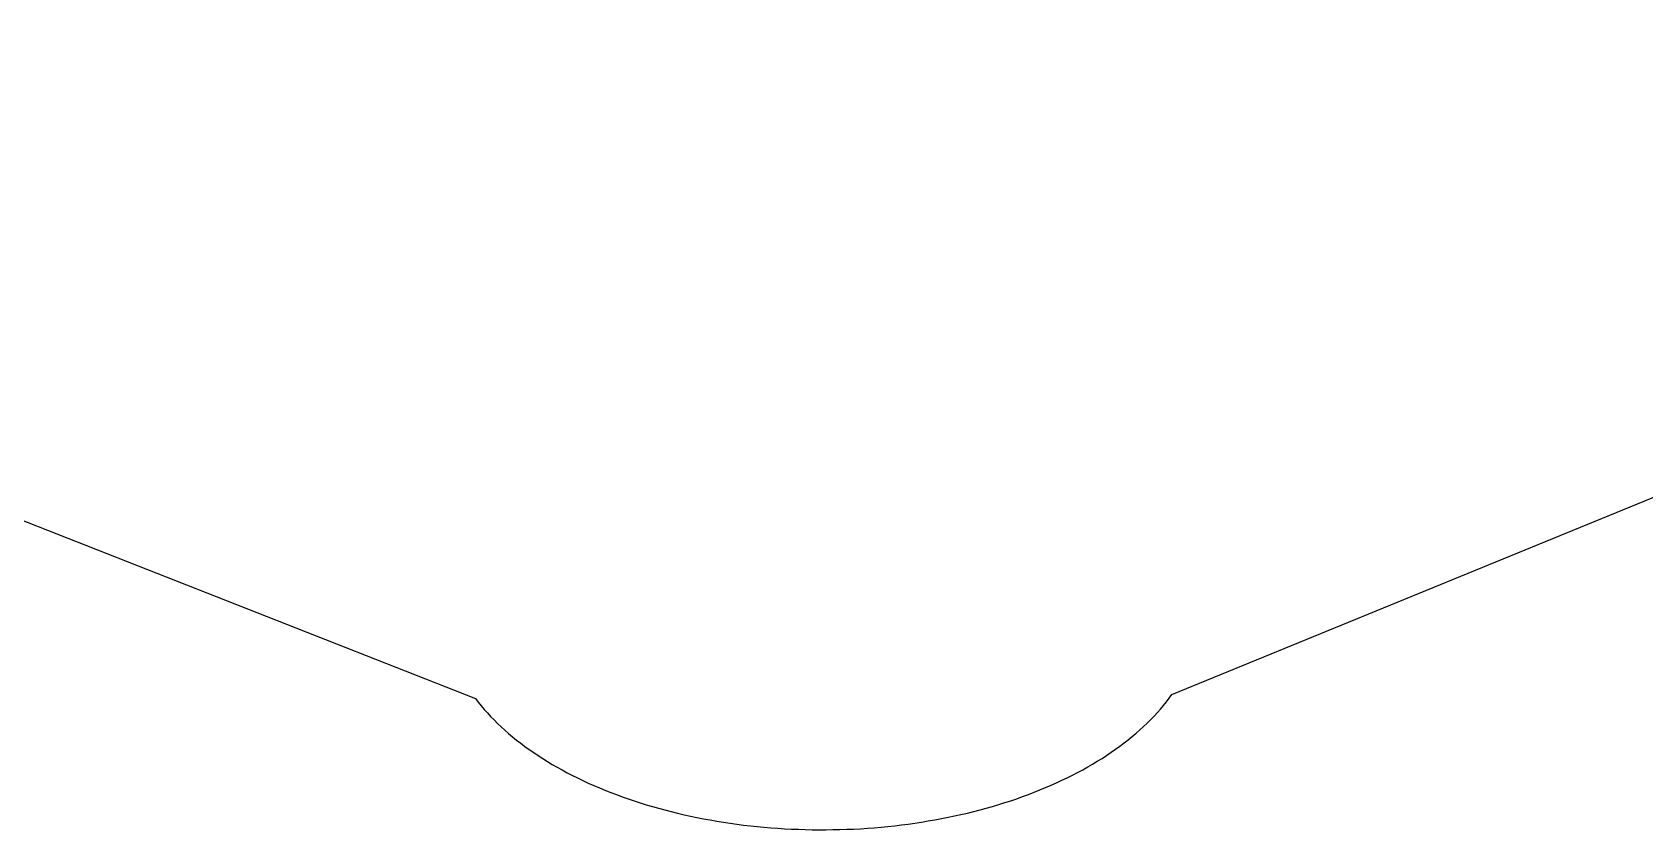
# Model space of a CAD drawing. Extents: x 3.27 to 9.48, y 3.29 to 7.63.
# Drawn here: x 8.584 to 8.9265, y 7.4518 to 7.6212 of the extents above; entities that cross this region are included whole.
import ezdxf

# ---------------------------------------------------------------- set-up
doc = ezdxf.new("R2010")
doc.units = 0
doc.layers.add('VISIBLE_EDGES_ANSI_', color=7, linetype='CONTINUOUS')

msp = doc.modelspace()

# ---------------------------------------------------------------- linework, layer by layer
at = {"layer": 'VISIBLE_EDGES_ANSI_'}
for p, q in [((8.8261, 7.48048), (9.16912, 7.62119)), ((8.33032, 7.61637), (8.67813, 7.47963))]:
    msp.add_line(p, q, dxfattribs=at)
msp.add_polyline3d([(8.67813, 7.47963, 0), (8.67873, 7.47886, 0), (8.67935, 7.47809, 0), (8.68, 7.47733, 0), (8.68067, 7.47657, 0), (8.68137, 7.47583, 0), (8.68209, 7.47509, 0), (8.68283, 7.47435, 0), (8.68359, 7.47363, 0), (8.68438, 7.47291, 0), (8.68519, 7.47221, 0), (8.68602, 7.47151, 0), (8.68688, 7.47082, 0), (8.68775, 7.47014, 0), (8.68865, 7.46947, 0), (8.68957, 7.4688, 0), (8.69051, 7.46815, 0), (8.69147, 7.46751, 0), (8.69245, 7.46688, 0), (8.69345, 7.46626, 0), (8.69447, 7.46565, 0), (8.69551, 7.46505, 0), (8.69657, 7.46446, 0), (8.69764, 7.46388, 0), (8.69874, 7.46331, 0), (8.69985, 7.46276, 0), (8.70098, 7.46222, 0), (8.70212, 7.46169, 0), (8.70329, 7.46117, 0), (8.70447, 7.46066, 0), (8.70566, 7.46017, 0), (8.70687, 7.45969, 0), (8.7081, 7.45922, 0), (8.70934, 7.45877, 0), (8.71059, 7.45832, 0), (8.71186, 7.4579, 0), (8.71314, 7.45748, 0), (8.71443, 7.45708, 0), (8.71574, 7.45669, 0), (8.71706, 7.45632, 0), (8.71839, 7.45596, 0), (8.71973, 7.45561, 0), (8.72108, 7.45528, 0), (8.72245, 7.45496, 0), (8.72382, 7.45466, 0), (8.7252, 7.45437, 0), (8.72659, 7.4541, 0), (8.72799, 7.45384, 0), (8.7294, 7.4536, 0), (8.73081, 7.45337, 0), (8.73223, 7.45315, 0), (8.73366, 7.45295, 0), (8.7351, 7.45277, 0), (8.73654, 7.4526, 0), (8.73798, 7.45245, 0), (8.73943, 7.45231, 0), (8.74088, 7.45219, 0), (8.74234, 7.45208, 0), (8.7438, 7.45199, 0), (8.74526, 7.45191, 0), (8.74673, 7.45185, 0), (8.7482, 7.4518, 0), (8.74966, 7.45177, 0), (8.75113, 7.45176, 0), (8.7526, 7.45176, 0), (8.75407, 7.45178, 0), (8.75554, 7.45181, 0), (8.75701, 7.45185, 0), (8.75847, 7.45192, 0), (8.75993, 7.45199, 0), (8.76139, 7.45209, 0), (8.76285, 7.4522, 0), (8.7643, 7.45232, 0), (8.76575, 7.45246, 0), (8.7672, 7.45262, 0), (8.76864, 7.45279, 0), (8.77007, 7.45297, 0), (8.7715, 7.45317, 0), (8.77292, 7.45339, 0), (8.77433, 7.45362, 0), (8.77574, 7.45386, 0), (8.77714, 7.45412, 0), (8.77853, 7.4544, 0), (8.77991, 7.45469, 0), (8.78128, 7.45499, 0), (8.78264, 7.45531, 0), (8.78399, 7.45564, 0), (8.78533, 7.45599, 0), (8.78666, 7.45635, 0), (8.78798, 7.45673, 0), (8.78929, 7.45711, 0), (8.79058, 7.45752, 0), (8.79186, 7.45793, 0), (8.79313, 7.45836, 0), (8.79438, 7.45881, 0), (8.79562, 7.45926, 0), (8.79684, 7.45973, 0), (8.79805, 7.46021, 0), (8.79924, 7.46071, 0), (8.80042, 7.46121, 0), (8.80158, 7.46173, 0), (8.80273, 7.46227, 0), (8.80386, 7.46281, 0), (8.80497, 7.46336, 0), (8.80606, 7.46393, 0), (8.80713, 7.46451, 0), (8.80819, 7.4651, 0), (8.80923, 7.4657, 0), (8.81024, 7.46631, 0), (8.81124, 7.46693, 0), (8.81222, 7.46757, 0), (8.81318, 7.46821, 0), (8.81412, 7.46886, 0), (8.81503, 7.46953, 0), (8.81593, 7.4702, 0), (8.8168, 7.47088, 0), (8.81766, 7.47157, 0), (8.81849, 7.47227, 0), (8.8193, 7.47298, 0), (8.82008, 7.47369, 0), (8.82084, 7.47442, 0), (8.82158, 7.47515, 0), (8.8223, 7.47589, 0), (8.82299, 7.47664, 0), (8.82366, 7.4774, 0), (8.82431, 7.47816, 0), (8.82493, 7.47893, 0), (8.82552, 7.4797, 0), (8.8261, 7.48048, 0)], dxfattribs=at)

doc.saveas('drawing.dxf')
